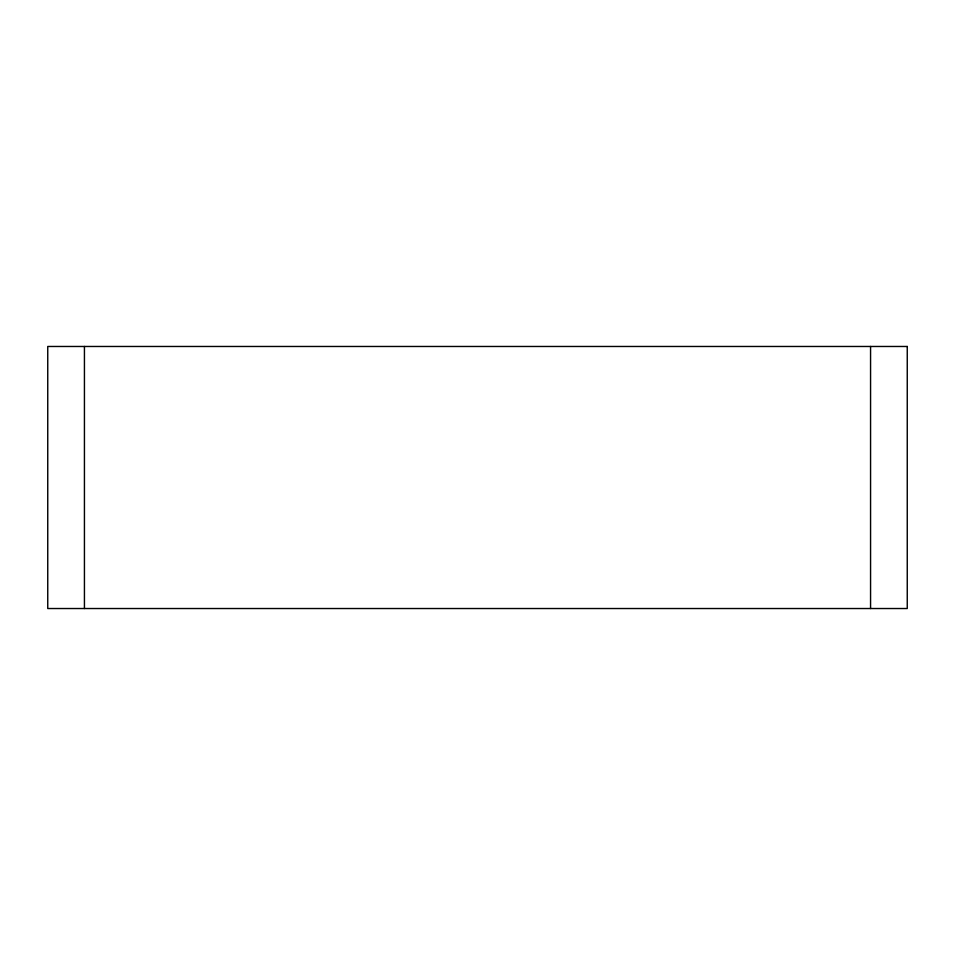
<?xml version="1.0" encoding="UTF-8"?>
<svg xmlns="http://www.w3.org/2000/svg" width="955" height="955" viewBox="0 0 955 955"><rect width="100%" height="100%" fill="white"/><g stroke="black" fill="none" stroke-linecap="round" stroke-linejoin="round"><path stroke-width="1.43" d="M870.566 346.474L870.566 608.526M84.434 346.474L84.434 608.526M907.25 346.474L47.75 346.474L47.75 608.526L907.25 608.526L907.25 346.474"/></g></svg>
